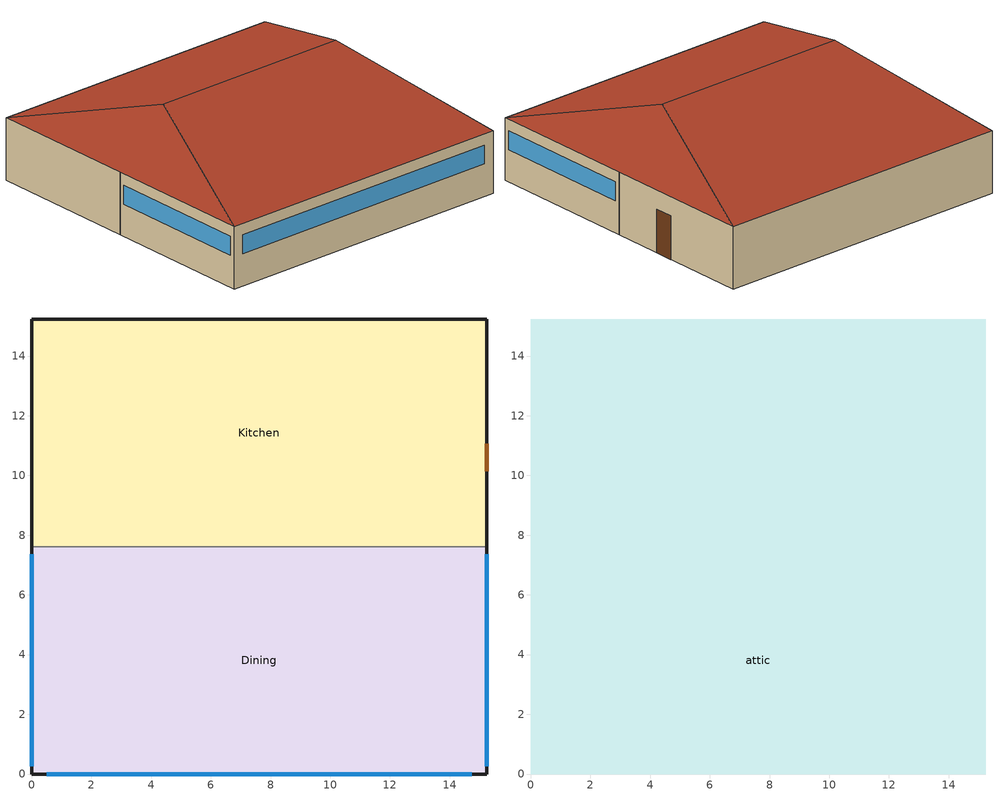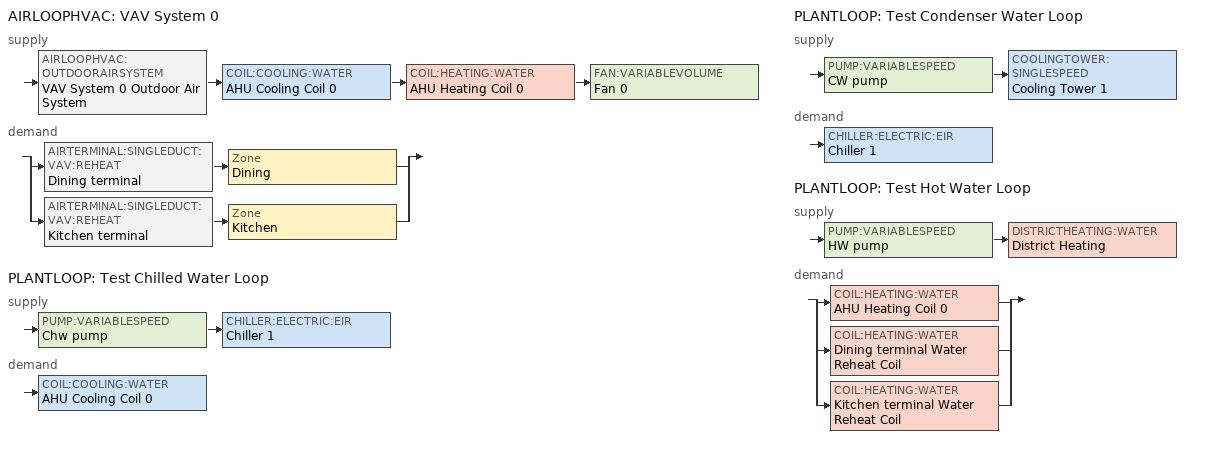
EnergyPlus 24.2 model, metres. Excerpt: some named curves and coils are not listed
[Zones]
Dining
 floor ground (Dining_Floor_Ffactor): 15.24,7.62 15.24,0 0,0 0,7.62 z0
 wall outside (nonres_ext_wall_grd): 0,7.62 0,0 15.24,0 15.24,7.62 z0:3.05
 wall to Kitchen (int_wall): 15.24,7.62 0,7.62 z0:3.05
 window (NonresWindow_U_0.362_SHGC_East_0.359): 15.24,0.25 15.24,7.37 z1.59:2.5
 window (NonresWindow_U_0.362_SHGC_South_0.359): 0.51,0 14.73,0 z1.59:2.5
 window (NonresWindow_U_0.362_SHGC_West_0.359): 0,7.37 0,0.25 z1.59:2.5
Kitchen
 floor ground (Kitchen_Floor_Ffactor): 15.24,15.24 15.24,7.62 0,7.62 0,15.24 z0
 wall outside (nonres_ext_wall_grd): 15.24,7.62 15.24,15.24 0,15.24 0,7.62 z0:3.05
 door (Swinging Door_con): 15.24,10.15 15.24,11.06 z0:2.13
attic
 floor to Dining (nonres_roof_floor): 0,0 0,7.62 15.24,7.62 15.24,0 z3.05
 floor to Kitchen (nonres_roof_floor): 15.24,15.24 15.24,7.62 0,7.62 0,15.24 z3.05
 roof outside (AtticRoofDeck): 0,15.24,3.05 0,0,3.05 2.54,7.62,5.59; 15.24,0,3.05 15.24,15.24,3.05 12.7,7.62,5.59; 15.24,15.24,3.05 0,15.24,3.05 2.54,7.62,5.59 12.7,7.62,5.59; 0,0,3.05 15.24,0,3.05 12.7,7.62,5.59 2.54,7.62,5.59
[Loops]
AIRLOOPHVAC 'VAV System 0'
 supply: AIRLOOPHVAC:OUTDOORAIRSYSTEM 'VAV System 0 Outdoor Air System' > COIL:COOLING:WATER 'AHU Cooling Coil 0' > COIL:HEATING:WATER 'AHU Heating Coil 0' > FAN:VARIABLEVOLUME 'Fan 0'
 demand: split
  | AIRTERMINAL:SINGLEDUCT:VAV:REHEAT 'Dining terminal' > Zone 'Dining'
  | AIRTERMINAL:SINGLEDUCT:VAV:REHEAT 'Kitchen terminal' > Zone 'Kitchen'
PLANTLOOP 'Test Chilled Water Loop'
 supply: PUMP:VARIABLESPEED 'Chw pump' > CHILLER:ELECTRIC:EIR 'Chiller 1'
 demand: COIL:COOLING:WATER 'AHU Cooling Coil 0'
PLANTLOOP 'Test Condenser Water Loop'
 supply: PUMP:VARIABLESPEED 'CW pump' > COOLINGTOWER:SINGLESPEED 'Cooling Tower 1'
 demand: CHILLER:ELECTRIC:EIR 'Chiller 1'
PLANTLOOP 'Test Hot Water Loop'
 supply: PUMP:VARIABLESPEED 'HW pump' > DISTRICTHEATING:WATER 'District Heating'
 demand: split
  | COIL:HEATING:WATER 'AHU Heating Coil 0'
  | COIL:HEATING:WATER 'Dining terminal Water Reheat Coil'
  | COIL:HEATING:WATER 'Kitchen terminal Water Reheat Coil'
[Building]
RestaurantFastFood: North Axis=0; Terrain=City; Loads Convergence Tolerance Value=0.04; Temperature Convergence Tolerance Value=0.2; Solar Distribution=FullInteriorAndExterior; Maximum Number of Warmup Days=25; Minimum Number of Warmup Days=6
[Site:Location]
New.York-John.F.Kennedy.Intl.AP_NY_USA WMO=744860: Latitude=40.66; Longitude=-73.8; Time Zone=-5; Elevation=7
[SizingPeriod:DesignDay] Day of Month=21; DryBulb Temperature Range Modifier Type=DefaultMultipliers; Humidity Condition Type=Wetbulb; Barometric Pressure=101241; Rain Indicator=No; Snow Indicator=No; Daylight Saving Time Indicator=No
Name | Month | Day Type | Maximum DryBulb Temperature | Daily DryBulb Temperature Range | Wetbulb or DewPoint at Maximum DryBulb | Wind Speed | Wind Direction | Solar Model Indicator | Sky Clearness | ASHRAE Clear Sky Optical Depth for Beam Irradiance taub | ASHRAE Clear Sky Optical Depth for Diffuse Irradiance taud
New.York-John.F.Kennedy.Intl.AP_NY_USA Ann Htg 99.6% Condns DB | 1 | WinterDesignDay | -10.7 | 0 | -10.7 | 7.5 | 320 | ASHRAEClearSky | 0
New.York-John.F.Kennedy.Intl.AP_NY_USA Ann Clg .4% Condns DB=>MWB | 7 | SummerDesignDay | 32.1 | 7.4 | 23.1 | 5.6 | 230 | ASHRAETau |  | 0.541 | 1.8
[Site:GroundTemperature:FCfactorMethod]
January Ground Temperature=14; February Ground Temperature=7.3; March Ground Temperature=3.3; April Ground Temperature=1.2; May Ground Temperature=-0.2; June Ground Temperature=5.6; July Ground Temperature=10.9; August Ground Temperature=16.1; September Ground Temperature=21.7; October Ground Temperature=25; November Ground Temperature=24.8; December Ground Temperature=19.9
[Site:WaterMainsTemperature]
Calculation Method=Correlation; Annual Average Outdoor Air Temperature=12.4667; Maximum Difference In Monthly Average Outdoor Air Temperatures=25.2
[Material]
Name | Roughness | Thickness | Conductivity | Density | Specific Heat | Thermal Absorptance | Solar Absorptance | Visible Absorptance
Std Wood 6inch | MediumSmooth | 0.15 | 0.12 | 540 | 1210 | 0.9 | 0.7 | 0.7
F07 25mm stucco | Smooth | 0.0254 | 0.72 | 1856 | 840 | 0.9 | 0.7 | 0.7
F12 Asphalt shingles | VeryRough | 0.0032 | 0.04 | 1120 | 1260 | 0.9 | 0.7
G01 13mm gypsum board | Smooth | 0.0127 | 0.16 | 800 | 1090 | 0.9 | 0.7 | 0.5
G01 16mm gypsum board | MediumSmooth | 0.0159 | 0.16 | 800 | 1090
G02 16mm plywood | Smooth | 0.0159 | 0.12 | 544 | 1210
[Material:NoMass] Thermal Absorptance=0.9; Solar Absorptance=0.7; Visible Absorptance=0.7
Name | Roughness | Thermal Resistance
Opaque Door panel_con | MediumRough | 0.475973
Nonres_Roof_Insulation | MediumSmooth | 8.09839
Nonres_Exterior_Wall_Insulation_grd | MediumSmooth | 1.83158
[WindowMaterial:SimpleGlazingSystem] UFactor=2.05553; Solar Heat Gain Coefficient=0.359; Visible Transmittance=0.3949
Nonres Window Glazing Layer South; Nonres Window Glazing Layer West; Nonres Window Glazing Layer East
[Construction]
Swinging Door_con: Opaque Door panel_con
InteriorFurnishings: Std Wood 6inch
AtticRoofDeck: F12 Asphalt shingles, G02 16mm plywood
int_wall: G01 13mm gypsum board, G01 13mm gypsum board
nonres_roof_floor: G01 16mm gypsum board, Nonres_Roof_Insulation
nonres_ext_wall_grd: F07 25mm stucco, G01 16mm gypsum board, Nonres_Exterior_Wall_Insulation_grd, G01 16mm gypsum board
NonresWindow_U_0.362_SHGC_South_0.359: Nonres Window Glazing Layer South
NonresWindow_U_0.362_SHGC_East_0.359: Nonres Window Glazing Layer East
NonresWindow_U_0.362_SHGC_West_0.359: Nonres Window Glazing Layer West
[Construction:FfactorGroundFloor] FFactor=0.90012; Area=116.171; PerimeterExposed=30.4856
Dining_Floor_Ffactor; Kitchen_Floor_Ffactor
[Zone] Type=1; Multiplier=1; Floor Area=autocalculate
Name | Ceiling Height | Volume | Part of Total Floor Area
Dining; Kitchen | 3.0488 | 354.1836 | Yes
attic | -9999 | 262.3406 | No
[InternalMass] Construction=InteriorFurnishings; Surface Area=232.343
Name | Zone or ZoneList
Dining_InternalMass_1 | Dining
Kitchen_InternalMass_1 | Kitchen
[People] Number of People Schedule=BLDG_OCC_SCH; Fraction Radiant=0.3; Sensible Heat Fraction=AUTOCALCULATE; Activity Level Schedule=ACTIVITY_SCH; Enable ASHRAE 55 Comfort Warnings=No; Mean Radiant Temperature Calculation Type=EnclosureAveraged; Work Efficiency Schedule=WORK_EFF_SCH; Clothing Insulation Calculation Method=ClothingInsulationSchedule; Clothing Insulation Schedule=CLOTHING_SCH; Air Velocity Schedule=AIR_VELO_SCH; Thermal Comfort Model 1 Type=FANGER
Name | Zone or ZoneList or Space or SpaceList | Number of People Calculation Method | Floor Area per Person | Number of People
Dining | Dining | Area/Person | 1.327
Kitchen | Kitchen | People |  | 6.2733
[Lights] Design Level Calculation Method=Watts/Area; Return Air Fraction=0; Fraction Radiant=0.7; Fraction Visible=0.2; Fraction Replaceable=1; EndUse Subcategory=LightsWired; Return Air Fraction Calculated from Plenum Temperature=No
Name | Zone or ZoneList or Space or SpaceList | Schedule | Watts per Floor Area
Dining_Lights | Dining | ltg_sch_dining | 4.079169
Kitchen_Lights | Kitchen | ltg_sch_kitchen | 9.620469
[ElectricEquipment] Design Level Calculation Method=EquipmentLevel
Name | Zone or ZoneList or Space or SpaceList | Schedule | Design Level | Fraction Latent | Fraction Radiant | Fraction Lost | EndUse Subcategory
Dining_MiscElec_Equip | Dining | BLDG_EQUIP_SCH | 12834.7 | 0.25 | 0.3 | 0 | Cooking
Kitchen_MiscElec_Equip | Kitchen | BLDG_EQUIP_SCH | 29769.4 | 0.25 | 0.3 | 0.3 | Cooking
Kitchen_Reach-in-Freezer | Kitchen | Always_on | 277.5 | 0 | 0.25 | 0 | ReachInFreezer
Kitchen_Reach-in-Refrigerator | Kitchen | Always_on | 313.3 | 0 | 0.25 | 0 | ReachInRefrigerator
[GasEquipment]
Kitchen_MiscGas_Equip: Zone or ZoneList or Space or SpaceList=Kitchen; Schedule=FF_GAS_EQUIP_SCH; Design Level Calculation Method=EquipmentLevel; Design Level=86968.2; Fraction Latent=0.1; Fraction Radiant=0.2; Fraction Lost=0.7; EndUse Subcategory=Cooking
[Daylighting:Controls]
Dining_DaylCtrl: Zone or Space=Dining; Daylighting Method=SplitFlux; Availability Schedule=DaylightAvailSch; Lighting Control Type=Continuousoff; Minimum Input Power Fraction for Continuous or ContinuousOff Dimming Control=0.2; Minimum Light Output Fraction for Continuous or ContinuousOff Dimming Control=0.2; Number of Stepped Control Steps=3; Probability Lighting will be Reset When Needed in Manual Stepped Control=1; Glare Calculation Daylighting Reference Point=Dining_DaylRefPt1; Glare Calculation Azimuth Angle of View Direction Clockwise from Zone yAxis=180; Maximum Allowable Discomfort Glare Index=22; Daylighting Reference Point 1=Dining_DaylRefPt1; Fraction of Lights Controlled by Reference Point 1=0.38; Illuminance Setpoint at Reference Point 1=215; Daylighting Reference Point 2=Dining_DaylRefPt2; Fraction of Lights Controlled by Reference Point 2=0.38; Illuminance Setpoint at Reference Point 2=215
[ZoneInfiltration:DesignFlowRate] Temperature Term Coefficient=0; Velocity Squared Term Coefficient=0
Name | Zone or ZoneList or Space or SpaceList | Schedule | Design Flow Rate Calculation Method | Flow Rate per Exterior Surface Area | Constant Term Coefficient | Velocity Term Coefficient | Design Flow Rate
Dining_Infiltration | Dining | INFIL_SCH_PNNL | Flow/ExteriorWallArea | 0.00019935 | 0 | 0.224
Dining_Door_Infiltration | Dining | VESTIBULE_DOOR_INFIL_SCH | Flow/Zone |  | 1 | 0 | 0.583798
Kitchen_Infiltration | Kitchen | INFIL_SCH_PNNL | Flow/ExteriorWallArea | 0.00019935 | 0 | 0.224
attic_Infiltration | attic | ALWAYS_ON | Flow/Zone |  | 1 | 0 | 0.0729
[Exterior:Lights] Control Option=AstronomicalClock; EndUse Subcategory=General
Name | Schedule | Design Level
Exterior_Lights_a | Exterior_lighting_schedule_a | 209.35
Exterior_Lights_b | Exterior_lighting_schedule_b_2016 | 742.8
[DesignSpecification:OutdoorAir]
Name | Outdoor Air Method | Outdoor Air Flow per Zone Floor Area | Outdoor Air Flow per Zone
SZ DSOA Dining | Flow/Area | 0.0035814
SZ DSOA Kitchen | Maximum | 0.000792396 | 1.14133
[Sizing:Zone] Zone Cooling Design Supply Air Temperature Input Method=SupplyAirTemperature; Zone Cooling Design Supply Air Temperature=12.8; Zone Heating Design Supply Air Temperature Input Method=SupplyAirTemperature; Zone Heating Design Supply Air Temperature=40; Zone Cooling Design Supply Air Humidity Ratio=0.0085; Zone Heating Design Supply Air Humidity Ratio=0.008; Cooling Design Air Flow Method=DesignDayWithLimit; Cooling Design Air Flow Rate=0; Cooling Minimum Air Flow Fraction=0; Heating Design Air Flow Method=DesignDay; Heating Design Air Flow Rate=0; Zone Load Sizing Method=Sensible Load Only No Latent Load; Zone Latent Cooling Design Supply Air Humidity Ratio Input Method=HumidityRatioDifference; Zone Cooling Design Supply Air Humidity Ratio Difference=0.005; Zone Latent Heating Design Supply Air Humidity Ratio Input Method=HumidityRatioDifference; Zone Humidification Design Supply Air Humidity Ratio Difference=0.005
Name | Design Specification Outdoor Air Object | Cooling Minimum Air Flow per Zone Floor Area | Cooling Minimum Air Flow
Dining | SZ DSOA Dining | 0.0035814
Kitchen | SZ DSOA Kitchen |  | 1.14133
[SIZING:SYSTEM]
VAV System 0: Type of Load to Size On=Total; Design Outdoor Air Flow Rate=Autosize; Central Heating Maximum System Air Flow Ratio=Autosize; Preheat Design Temperature=7; Preheat Design Humidity Ratio=0.008; Precool Design Temperature=12.8; Precool Design Humidity Ratio=0.008; Central Cooling Design Supply Air Temperature=12.8; Central Heating Design Supply Air Temperature=12.8; Type of Zone Sum to Use=NonCoincident; 100 Outdoor Air in Cooling=No; 100 Outdoor Air in Heating=No; Central Cooling Design Supply Air Humidity Ratio=0.0085; Central Heating Design Supply Air Humidity Ratio=0.008; Cooling Supply Air Flow Rate Method=DesignDay; Cooling Supply Air Flow Rate=0; Cooling Supply Air Flow Rate Per Floor Area=0.00996765; Cooling Fraction of Autosized Cooling Supply Air Flow Rate=1; Cooling Supply Air Flow Rate Per Unit Cooling Capacity=3.94755e-05; Heating Supply Air Flow Rate Method=DesignDay; Heating Supply Air Flow Rate=0; Heating Supply Air Flow Rate Per Floor Area=0.00996765; Heating Fraction of Autosized Heating Supply Air Flow Rate=1; Heating Fraction of Autosized Cooling Supply Air Flow Rate=1; Heating Supply Air Flow Rate Per Unit Heating Capacity=3.15882e-05; System Outdoor Air Method=ZoneSum; Zone Maximum Outdoor Air Fraction=1; Cooling Design Capacity Method=CoolingDesignCapacity; Cooling Design Capacity=Autosize; Cooling Design Capacity Per Floor Area=234.7; Fraction of Autosized Cooling Design Capacity=1; Heating Design Capacity Method=HeatingDesignCapacity; Heating Design Capacity=Autosize; Heating Design Capacity Per Floor Area=157; Fraction of Autosized Heating Design Capacity=1; Central Cooling Capacity Control Method=OnOff; Occupant Diversity=autosize
[SIZING:PLANT] Sizing Option=NonCoincident; Zone Timesteps in Averaging Window=1; Coincident Sizing Factor Mode=None
Name | Loop Type | Design Loop Exit Temperature | Loop Design Temperature Difference
Test Chilled Water Loop | Cooling | 7 | 6
Test Condenser Water Loop | Condenser | 30 | 15
Test Hot Water Loop | Heating | 50 | 50
[ZoneControl:Thermostat] Control Type Schedule=Dual Zone Control Type Sched
Name | Zone or ZoneList | Control 1
Dining Thermostat | Dining | Dining Dual SP Control
Kitchen Thermostat | Kitchen | Kitchen Dual SP Control
[ThermostatSetpoint:DualSetpoint]
Name | Heating Setpoint Temperature Schedule | Cooling Setpoint Temperature Schedule
Dining Dual SP Control | HTGSETP_SCH_NO_OPTIMUM | CLGSETP_SCH_NO_OPTIMUM
Kitchen Dual SP Control | HTGSETP_KITCHEN_SCH_NO_OPTIMUM | CLGSETP_KITCHEN_SCH_NO_OPTIMUM
[AIRTERMINAL:SINGLEDUCT:VAV:REHEAT] Availability Schedule=Always On Discrete hvac_library; Maximum Air Flow Rate=Autosize; Zone Minimum Air Flow Input Method=Constant; Constant Minimum Air Flow Fraction=0.3; Fixed Minimum Air Flow Rate=autosize; Maximum Hot Water or Steam Flow Rate=Autosize; Minimum Hot Water or Steam Flow Rate=0; Convergence Tolerance=0.001; Damper Heating Action=Normal; Maximum Flow per Zone Floor Area During Reheat=Autosize; Maximum Flow Fraction During Reheat=autosize; Maximum Reheat Air Temperature=35
Name | Reheat Coil
Dining terminal | Dining terminal Water Reheat Coil
Kitchen terminal | Kitchen terminal Water Reheat Coil
[Zone equipment]
Dining: Dining terminal
Kitchen: Kitchen terminal
[FAN:VARIABLEVOLUME]
Fan 0: Availability Schedule=Always On Discrete hvac_library; Fan Total Efficiency=0.6; Pressure Rise=500; Maximum Flow Rate=Autosize; Fan Power Minimum Flow Rate Input Method=FixedFlowRate; Fan Power Minimum Flow Fraction=0; Fan Power Minimum Air Flow Rate=0; Motor Efficiency=0.93; Motor In Airstream Fraction=1; Fan Power Coefficient 1=0.0013; Fan Power Coefficient 2=0.147; Fan Power Coefficient 3=0.9506; Fan Power Coefficient 4=-0.0998; Fan Power Coefficient 5=0; EndUse Subcategory=General
[COIL:COOLING:WATER]
AHU Cooling Coil 0: Availability Schedule=Always On Discrete hvac_library; Design Water Flow Rate=Autosize; Design Air Flow Rate=Autosize; Design Inlet Water Temperature=Autosize; Design Inlet Air Temperature=Autosize; Design Outlet Air Temperature=Autosize; Design Inlet Air Humidity Ratio=Autosize; Design Outlet Air Humidity Ratio=Autosize; Type of Analysis=SimpleAnalysis; Heat Exchanger Configuration=CrossFlow
[COIL:HEATING:WATER] Availability Schedule=Always On Discrete hvac_library; UFactor Times Area Value=Autosize; Maximum Water Flow Rate=Autosize; Performance Input Method=UFactorTimesAreaAndDesignWaterFlowRate; Rated Capacity=Autosize; Rated Inlet Water Temperature=60; Rated Inlet Air Temperature=16.6; Rated Outlet Water Temperature=40; Rated Outlet Air Temperature=32.2; Rated Ratio for Air and Water Convection=0.5; Design Water Temperature Difference=20
AHU Heating Coil 0; Dining terminal Water Reheat Coil; Kitchen terminal Water Reheat Coil
[AirLoopHVAC:UnitarySystem] Control Type=Load; Dehumidification Control Type=None; Availability Schedule=Always_On; Fan Placement=DrawThrough; Supply Air Fan Operating Mode Schedule=HVACOperationSchd; DX Heating Coil Sizing Ratio=1; Use DOAS DX Cooling Coil=No; Minimum Supply Air Temperature=2; Latent Load Control=SensibleOnlyLoadControl; Cooling Supply Air Flow Rate Method=SupplyAirFlowRate; Cooling Supply Air Flow Rate=AUTOSIZE; Heating Supply Air Flow Rate Method=SupplyAirFlowRate; Heating Supply Air Flow Rate=AUTOSIZE; No Load Supply Air Flow Rate Method=SupplyAirFlowRate; No Load Supply Air Flow Rate=AUTOSIZE; No Load Supply Air Flow Rate Control Set To Low Speed=No; Maximum Supply Air Temperature=AUTOSIZE
Name | Controlling Zone or Thermostat Location | Supply Fan | Heating Coil | Cooling Coil | Design Specification Multispeed Object
PSZ-AC_1:1_Unitary_Package_DX | Dining | PSZ-AC_1:1_addAQ Fan | PSZ-AC_1:1 Heating Coil | PSZ-AC_1:1 Cooling Coil | PSZ-AC_1:1_Unitary_Package_DX_Perf
PSZ-AC_2:2_Unitary_Package_DX | Kitchen | PSZ-AC_2:2_addAQ Fan | PSZ-AC_2:2 Heating Coil | PSZ-AC_2:2 Cooling Coil | PSZ-AC_2:2_Unitary_Package_DX_Perf
[UnitarySystemPerformance:Multispeed] Number of Speeds for Heating=2; Number of Speeds for Cooling=2; Single Mode Operation=No; No Load Supply Air Flow Rate Ratio=0.66; Heating Speed 1 Supply Air Flow Ratio=0.66; Cooling Speed 1 Supply Air Flow Ratio=0.66; Heating Speed 2 Supply Air Flow Ratio=1; Cooling Speed 2 Supply Air Flow Ratio=1
PSZ-AC_1:1_Unitary_Package_DX_Perf; PSZ-AC_2:2_Unitary_Package_DX_Perf
[CONTROLLER:WATERCOIL] Control Variable=Temperature; Actuator Variable=Flow; Controller Convergence Tolerance=autosize; Maximum Actuated Flow=autosize; Minimum Actuated Flow=0
Name | Action
AHU Cooling Coil 0 Controller | Reverse
AHU Heating Coil 0 Controller | Normal
[CONTROLLER:OUTDOORAIR]
VAV System 0 Outdoor Air System Controller: Minimum Outdoor Air Flow Rate=0; Maximum Outdoor Air Flow Rate=Autosize; Economizer Control Type=NoEconomizer; Economizer Control Action Type=ModulateFlow; Economizer Maximum Limit DryBulb Temperature=28; Economizer Maximum Limit Enthalpy=64000; Economizer Minimum Limit DryBulb Temperature=-100; Lockout Type=NoLockout; Minimum Limit Type=FixedMinimum; High Humidity Control=No; High Humidity Outdoor Air Flow Ratio=1; Control High Indoor Humidity Based on Outdoor Humidity Ratio=Yes; Heat Recovery Bypass Control Type=BypassWhenWithinEconomizerLimits; Economizer Operation Staging=InterlockedWithMechanicalCooling
[AIRLOOPHVAC]
VAV System 0: Design Supply Air Flow Rate=AutoSize; Design Return Air Flow Fraction of Supply Air Flow=1
[PUMP:VARIABLESPEED] Design Maximum Flow Rate=Autosize; Design Pump Head=179352; Design Power Consumption=Autosize; Motor Efficiency=0.9; Fraction of Motor Inefficiencies to Fluid Stream=0; Coefficient 1 of the Part Load Performance Curve=0.103; Coefficient 2 of the Part Load Performance Curve=-0.04; Coefficient 3 of the Part Load Performance Curve=0.767; Coefficient 4 of the Part Load Performance Curve=0.1679; Design Minimum Flow Rate=0; Pump Control Type=Intermittent; Skin Loss Radiative Fraction=0.5; Design Power Sizing Method=PowerPerFlowPerPressure; Design Electric Power per Unit Flow Rate=348701.1; Design Shaft Power per Unit Flow Rate per Unit Head=1.28205; Design Minimum Flow Rate Fraction=0; EndUse Subcategory=General
Chw pump; CW pump; HW pump
[CHILLER:ELECTRIC:EIR]
Chiller 1: Reference Capacity=Autosize; Reference COP=5.5; Reference Leaving Chilled Water Temperature=6; Reference Entering Condenser Fluid Temperature=29; Reference Chilled Water Flow Rate=Autosize; Reference Condenser Fluid Flow Rate=Autosize; Cooling Capacity Function of Temperature Curve=Chiller 1 CoolingCapTempCurve_ASHRAE90.1; Electric Input to Cooling Output Ratio Function of Temperature Curve=Chiller 1 CoolingEIRRatioTempCurve_ASHRAE90.1; Electric Input to Cooling Output Ratio Function of Part Load Ratio Curve=Chiller 1 CoolingEIRRatioPLRCurve_ASHRAE90.1; Minimum Part Load Ratio=0.1; Maximum Part Load Ratio=1; Optimum Part Load Ratio=1; Minimum Unloading Ratio=0.2; Condenser Type=WaterCooled; Condenser Fan Power Ratio=0; Fraction of Compressor Electric Consumption Rejected by Condenser=1; Leaving Chilled Water Lower Temperature Limit=2; Chiller Flow Mode=NotModulated; Design Heat Recovery Water Flow Rate=0; Sizing Factor=1; Basin Heater Capacity=0; Basin Heater Setpoint Temperature=10; Condenser Heat Recovery Relative Capacity Fraction=1; EndUse Subcategory=General; Condenser Flow Control=ConstantFlow; Thermosiphon Minimum Temperature Difference=0
[DISTRICTHEATING:WATER]
District Heating: Nominal Capacity=Autosize
[COOLINGTOWER:SINGLESPEED]
Cooling Tower 1: Design Water Flow Rate=Autosize; Design Air Flow Rate=Autosize; Design Fan Power=Autosize; Design UFactor Times Area Value=Autosize; Free Convection Regime Air Flow Rate=Autosize; Free Convection Regime Air Flow Rate Sizing Factor=0.1; Free Convection Regime UFactor Times Area Value=Autosize; Free Convection UFactor Times Area Value Sizing Factor=0.1; Performance Input Method=UFactorTimesAreaAndDesignWaterFlowRate; Heat Rejection Capacity and Nominal Capacity Sizing Ratio=1.25; Free Convection Capacity=0; Free Convection Nominal Capacity Sizing Factor=0.1; Design Inlet Air DryBulb Temperature=35; Design Inlet Air WetBulb Temperature=25.6; Design Approach Temperature=Autosize; Design Range Temperature=Autosize; Basin Heater Capacity=0; Basin Heater Setpoint Temperature=2; Evaporation Loss Mode=LossFactor; Evaporation Loss Factor=0.2; Drift Loss Percent=0.008; Blowdown Calculation Mode=ConcentrationRatio; Blowdown Concentration Ratio=3; Capacity Control=FanCycling; Number of Cells=1; Cell Control=MinimalCell; Cell Minimum Water Flow Rate Fraction=0.33; Cell Maximum Water Flow Rate Fraction=2.5; Sizing Factor=1; EndUse Subcategory=General
[PLANTLOOP] Fluid Type=Water; Maximum Loop Temperature=100; Minimum Loop Temperature=0; Maximum Loop Flow Rate=Autosize; Minimum Loop Flow Rate=0; Plant Loop Volume=Autocalculate; Load Distribution Scheme=Optimal; Plant Loop Demand Calculation Scheme=SingleSetpoint; Common Pipe Simulation=None; Pressure Simulation Type=None; Loop Circulation Time=2
Name | Plant Equipment Operation Scheme
Test Chilled Water Loop | Test Chilled Water Loop Operation Schemes
Test Condenser Water Loop | Test Condenser Water Loop Operation Schemes
Test Hot Water Loop | Test Hot Water Loop Operation Schemes
[PLANTEQUIPMENTLIST]
Test Chilled Water Loop Equipment List: Chiller 1
Test Condenser Water Loop Equipment List: Cooling Tower 1
Test Hot Water Loop Equipment List: District Heating
[PLANTEQUIPMENTOPERATION:COOLINGLOAD] Load Range 1 Lower Limit=0; Load Range 1 Upper Limit=1000000000
Name | Range 1 Equipment List
Test Chilled Water Loop Cooling Operation Scheme | Test Chilled Water Loop Equipment List
Test Condenser Water Loop Cooling Operation Scheme | Test Condenser Water Loop Equipment List
[PLANTEQUIPMENTOPERATION:HEATINGLOAD]
Test Hot Water Loop Heating Operation Scheme: Load Range 1 Lower Limit=0; Load Range 1 Upper Limit=1000000000; Range 1 Equipment List=Test Hot Water Loop Equipment List
[PLANTEQUIPMENTOPERATIONSCHEMES] Control Scheme 1 Schedule=Always On Discrete
Name | Control Scheme 1
Test Chilled Water Loop Operation Schemes | Test Chilled Water Loop Cooling Operation Scheme
Test Condenser Water Loop Operation Schemes | Test Condenser Water Loop Cooling Operation Scheme
Test Hot Water Loop Operation Schemes | Test Hot Water Loop Heating Operation Scheme
[EnergyManagementSystem:Sensor]
Name | OutputVariable or OutputMeter | OutputVariable or OutputMeter Index Key
OAT_F | Site Outdoor Air Drybulb Temperature
Dining_LSr | Zone Lights Electricity Rate | Dining
Dining_Occ_Sensor | People Occupant Count | Dining
Kitchen_LSr | Zone Lights Electricity Rate | Kitchen
Kitchen_Occ_Sensor | People Occupant Count | Kitchen
[EnergyManagementSystem:Actuator] Actuated Component Type=Lights; Actuated Component Control Type=Electricity Rate
Name | Actuated Component Unique
Dining_Light_Actuator | Dining_lights
Kitchen_Light_Actuator | Kitchen_lights
[EnergyManagementSystem:ProgramCallingManager]
SET_Dining_Light_EMS_Program_Prog_Manager: BeginTimestepBeforePredictor; SET_Dining_Light_EMS_Program
SET_Kitchen_Light_EMS_Program_Prog_Manager: BeginTimestepBeforePredictor; SET_Kitchen_Light_EMS_Program
[EnergyManagementSystem:Program]
SET_Dining_Light_EMS_Program: SET Dining_LSr_IP=0.093*Dining_LSr/Dining_Area; IF (Dining_Occ_Sensor <= 0) && (Dining_LSr_IP >= 0.02); SET Dining_Light_Actuator = 0.02*Dining_Area/0.09290304; ELSE; SET Dining_Light_Actuator = NULL; ENDIF
SET_Kitchen_Light_EMS_Program: SET Kitchen_LSr_IP=0.093*Kitchen_LSr/Kitchen_Area; IF (Kitchen_Occ_Sensor <= 0) && (Kitchen_LSr_IP >= 0.02); SET Kitchen_Light_Actuator = 0.02*Kitchen_Area/0.09290304; ELSE; SET Kitchen_Light_Actuator = NULL; ENDIF
[EnergyManagementSystem:InternalVariable] Internal Data Type=Zone Floor Area
Name | Internal Data Index Key
Dining_Area | Dining
Kitchen_Area | Kitchen
[AVAILABILITYMANAGER:SCHEDULED]
VAV System 0 Availability Manager: Schedule=Always On Discrete
[SETPOINTMANAGER:SCHEDULED] Control Variable=Temperature
Name | Schedule | Setpoint Node or NodeList
AHU Setpoint Manager 0 | AHU Setpoint Manager 0 | VAV System 0 Supply Outlet Node
Chilled Water Temp | Chilled Water Temp | Test Chilled Water Loop Supply Outlet
Hot Water Temperature | Hot Water Temperature | Test Hot Water Loop Supply Outlet
[SETPOINTMANAGER:MIXEDAIR] Control Variable=Temperature
Name | Setpoint Node or NodeList
VAV System 0 Outdoor Air System Controller mixed_air SPM | VAV System 0 Outdoor Air System Controller mixed_air
AHU Cooling Coil 0_air_outlet SPM | AHU Cooling Coil 0_air_outlet
Fan 0 air inlet SPM | Fan 0 air inlet
[SETPOINTMANAGER:FOLLOWOUTDOORAIRTEMPERATURE]
Condenser Water Temperature: Control Variable=Temperature; Reference Temperature Type=OutdoorAirWetBulb; Offset Temperature Difference=2.77778; Maximum Setpoint Temperature=32.2222; Minimum Setpoint Temperature=21.1111; Setpoint Node or NodeList=Test Condenser Water Loop Supply Outlet
[Refrigeration:Case] Availability Schedule=ALWAYS_ON; Zone=Kitchen; Rated Ambient Temperature=23.88; Rated Ambient Relative Humidity=55; Latent Case Credit Curve Type=CaseTemperatureMethod; Standard Case Lighting Power per Unit Length=33; Case Lighting Schedule=walkin_occ_lght_SCH_2; Fraction of Lighting Energy to Case=1; Case AntiSweat Heater Power per Unit Length=0; Minimum AntiSweat Heater Power per Unit Length=0; AntiSweat Heater Control Type=None; Humidity at Zero AntiSweat Heater Energy=0; Case Height=0; Defrost Energy Correction Curve Type=None
Name | Rated Total Cooling Capacity per Unit Length | Rated Latent Heat Ratio | Rated Runtime Fraction | Case Length | Case Operating Temperature | Latent Case Credit Curve | Standard Case Fan Power per Unit Length | Operating Case Fan Power per Unit Length | Fraction of AntiSweat Heater Energy to Case | Case Defrost Power per Unit Length | Case Defrost Type | Case Defrost Schedule | Case Defrost DripDown Schedule | Under Case HVAC Return Air Fraction | Refrigerated Case Restocking Schedule | Case Credit Fraction Schedule
Kitchen_Case:1_WALKINFREEZER | 688 | 0.1 | 0.4 | 2.44 | -23 | Kitchen_Case:1_WALKINFREEZERSingleShelfHorizontal_LatentEnergyMult | 21.1429 | 21.1429 | 0 | 1291.7 | Electric | Kitchen_Case:1_WALKINFREEZER_CaseDefrost2aDaySched | Kitchen_Case:1_WALKINFREEZER_CaseDripDown2aDaySched | 0 | Kitchen_Case:1_WALKINFREEZER_WalkInStockingSched | Kitchen_Case:1_WALKINFREEZER_CaseCreditReduxSched
Kitchen_Case:2_SELFCONTAINEDDISPLAYCASE | 734 | 0.08 | 0.85 | 3.05 | 2 | Kitchen_Case:2_SELFCONTAINEDDISPLAYCASEMultiShelfVertical_LatentEnergyMult | 18.8571 | 18.8571 | 0.2 | 0 | None |  |  | 0.05 | Kitchen_Case:2_SELFCONTAINEDDISPLAYCASE_CaseStockingSched
[Refrigeration:CompressorRack] Heat Rejection Location=ZONE; Design Condenser Fan Power=330; Condenser Type=AIRCOOLED
Name | Design Compressor Rack COP | Compressor Rack COP Function of Temperature Curve | Condenser Fan Power Function of Temperature Curve | EndUse Subcategory | Refrigeration Case Name or WalkIn Name or CaseAndWalkInList
RACK1 | 2.51 | RACK1_RackCOPfTCurve | RACK1_RackCondFanCurve2 | LowTempRefrigeration | RACK1CaseList
RACK2 | 7.29 | RACK2_RackCOPfTCurve |  | MedTempRefrigeration | RACK2CaseList
[Refrigeration:CaseAndWalkInList]
Name | Case or WalkIn 1
RACK1CaseList | Kitchen_Case:1_WALKINFREEZER
RACK2CaseList | Kitchen_Case:2_SELFCONTAINEDDISPLAYCASE
[SCHEDULE:DAY:INTERVAL]
AHU Setpoint Manager 0 Day Schedule: No, 24:00, 12.8
Chilled Water Temp Day Schedule: No, 24:00, 7
Hot Water Temperature Day Schedule: No, 24:00, 60
[SCHEDULE:WEEK:DAILY]
AHU Setpoint Manager 0 Week Schedule: AHU Setpoint Manager 0 Day Schedule, AHU Setpoint Manager 0 Day Schedule, AHU Setpoint Manager 0 Day Schedule, AHU Setpoint Manager 0 Day Schedule, AHU Setpoint Manager 0 Day Schedule, AHU Setpoint Manager 0 Day Schedule, AHU Setpoint Manager 0 Day Schedule, AHU Setpoint Manager 0 Day Schedule, AHU Setpoint Manager 0 Day Schedule, AHU Setpoint Manager 0 Day Schedule, AHU Setpoint Manager 0 Day Schedule, AHU Setpoint Manager 0 Day Schedule
Chilled Water Temp Week Schedule: Chilled Water Temp Day Schedule, Chilled Water Temp Day Schedule, Chilled Water Temp Day Schedule, Chilled Water Temp Day Schedule, Chilled Water Temp Day Schedule, Chilled Water Temp Day Schedule, Chilled Water Temp Day Schedule, Chilled Water Temp Day Schedule, Chilled Water Temp Day Schedule, Chilled Water Temp Day Schedule, Chilled Water Temp Day Schedule, Chilled Water Temp Day Schedule
Hot Water Temperature Week Schedule: Hot Water Temperature Day Schedule, Hot Water Temperature Day Schedule, Hot Water Temperature Day Schedule, Hot Water Temperature Day Schedule, Hot Water Temperature Day Schedule, Hot Water Temperature Day Schedule, Hot Water Temperature Day Schedule, Hot Water Temperature Day Schedule, Hot Water Temperature Day Schedule, Hot Water Temperature Day Schedule, Hot Water Temperature Day Schedule, Hot Water Temperature Day Schedule
[SCHEDULE:YEAR]
AHU Setpoint Manager 0: AHU Setpoint Manager 0 Week Schedule, 1, 1, 12, 31
Chilled Water Temp: Chilled Water Temp Week Schedule, 1, 1, 12, 31
Hot Water Temperature: Hot Water Temperature Week Schedule, 1, 1, 12, 31
[SCHEDULE:COMPACT]
ltg_sch_dining: Through: 12/31, For: SummerDesignDay, Until: 24:00, 1, For: WinterDesignDay, Until: 24:00, 0, For: Weekdays, Until: 5:00, 0.13686, Until: 6:00, 0.18248, Until: 8:00, 0.36496, Until: 10:00, 0.54743, Until: 22:00, 0.82115, Until: 23:00, 0.4562, Until: 24:00, 0.27372, For: Saturday, Until: 1:00, 0.18248, Until: 6:00, 0.13686, Until: 8:00, 0.27372, Until: 10:00, 0.54743, Until: 17:00, 0.72991, Until: 22:00, 0.82115, Until: 23:00, 0.4562, Until: 24:00, 0.27372, For: AllOtherDays, Until: 1:00, 0.18248, Until: 6:00, 0.13686, Until: 8:00, 0.27372, Until: 10:00, 0.4562, Until: 16:00, 0.63867, Until: 22:00, 0.54743, Until: 23:00, 0.4562, Until: 24:00, 0.27372
ltg_sch_kitchen: Through: 12/31, For: SummerDesignDay, Until: 24:00, 1, For: WinterDesignDay, Until: 24:00, 0, For: Weekdays, Until: 5:00, 0.1336, Until: 6:00, 0.17813, Until: 8:00, 0.35626, Until: 10:00, 0.53439, Until: 22:00, 0.80159, Until: 23:00, 0.44533, Until: 24:00, 0.2672, For: Saturday, Until: 1:00, 0.17813, Until: 6:00, 0.1336, Until: 8:00, 0.2672, Until: 10:00, 0.53439, Until: 17:00, 0.71252, Until: 22:00, 0.80159, Until: 23:00, 0.44533, Until: 24:00, 0.2672, For: AllOtherDays, Until: 1:00, 0.17813, Until: 6:00, 0.1336, Until: 8:00, 0.2672, Until: 10:00, 0.44533, Until: 16:00, 0.62345, Until: 22:00, 0.53439, Until: 23:00, 0.44533, Until: 24:00, 0.2672
INFIL_SCH_PNNL: Through: 12/31, For: Weekdays, Until: 01:00, 0.25, Until: 05:00, 1, Until: 24:00, 0.25, For: Saturday, Until: 01:00, 0.25, Until: 05:00, 1, Until: 24:00, 0.25, For: WinterDesignDay SummerDesignDay, Until: 24:00, 1, For: Sunday Holidays AllOtherDays, Until: 01:00, 0.25, Until: 05:00, 1, Until: 24:00, 0.25
Always On Discrete; Always On Discrete hvac_library: Through: 12/31, For: AllDays, Until: 24:00, 1
[Schedule:Compact]
BLDG_EQUIP_SCH: Through: 12/31, For: Weekdays, Until: 01:00, 0.0299675, Until: 02:00, 0.0199015, Until: 03:00, 0.0298522, Until: 04:00, 0.0199015, Until: 05:00, 0.0497536, Until: 06:00, 0.11987, Until: 07:00, 0.129859, Until: 08:00, 0.149837, Until: 09:00, 0.179805, Until: 10:00, 0.209772, Until: 11:00, 0.259718, Until: 12:00, 0.289686, Until: 13:00, 0.269707, Until: 14:00, 0.249729, Until: 15:00, 0.229751, Until: 16:00, 0.229751, Until: 17:00, 0.259718, Until: 18:00, 0.259718, Until: 19:00, 0.23974, Until: 20:00, 0.219762, Until: 21:00, 0.199783, Until: 22:00, 0.179805, Until: 23:00, 0.0899024, Until: 24:00, 0.0299675, For: Saturday, Until: 01:00, 0.0299675, Until: 02:00, 0.0199015, Until: 03:00, 0.0298522, Until: 04:00, 0.0199015, Until: 05:00, 0.0497536, Until: 06:00, 0.119409, Until: 07:00, 0.129859, Until: 08:00, 0.149837, Until: 09:00, 0.179805, Until: 10:00, 0.209772, Until: 11:00, 0.259718, Until: 12:00, 0.289686, Until: 13:00, 0.269707, Until: 14:00, 0.249729, Until: 15:00, 0.229751, Until: 16:00, 0.229751, Until: 17:00, 0.259718, Until: 18:00, 0.259718, Until: 19:00, 0.23974, Until: 20:00, 0.219762, Until: 21:00, 0.199783, Until: 22:00, 0.179805, Until: 23:00, 0.0899024, Until: 24:00, 0.0299675, For: SummerDesignDay, Until: 24:00, 0.29, For: WinterDesignDay, Until: 24:00, 0, For: Sunday Holidays AllOtherDays, Until: 01:00, 0.0299675, Until: 02:00, 0.0199015, Until: 03:00, 0.0298522, Until: 04:00, 0.0199015, Until: 05:00, 0.0497536, Until: 06:00, 0.119409, Until: 07:00, 0.129859, Until: 08:00, 0.149837, Until: 09:00, 0.179805, Until: 10:00, 0.209772, Until: 11:00, 0.259718, Until: 12:00, 0.289686, Until: 13:00, 0.269707, Until: 14:00, 0.249729, Until: 15:00, 0.229751, Until: 16:00, 0.229751, Until: 17:00, 0.259718, Until: 18:00, 0.259718, Until: 19:00, 0.23974, Until: 20:00, 0.219762, Until: 21:00, 0.199783, Until: 22:00, 0.179805, Until: 23:00, 0.0899024, Until: 24:00, 0.0299675
FF_GAS_EQUIP_SCH: Through: 12/31, For: Weekdays Saturday, Until: 01:00, 0.03, Until: 02:00, 0.02, Until: 03:00, 0.03, Until: 04:00, 0.02, Until: 05:00, 0.05, Until: 06:00, 0.12, Until: 07:00, 0.13, Until: 08:00, 0.15, Until: 09:00, 0.18, Until: 10:00, 0.21, Until: 11:00, 0.26, Until: 12:00, 0.29, Until: 13:00, 0.27, Until: 14:00, 0.25, Until: 15:00, 0.23, Until: 16:00, 0.23, Until: 17:00, 0.26, Until: 18:00, 0.26, Until: 19:00, 0.24, Until: 20:00, 0.22, Until: 21:00, 0.2, Until: 22:00, 0.18, Until: 23:00, 0.09, Until: 24:00, 0.03, For: SummerDesignDay, Until: 24:00, 0.29, For: WinterDesignDay, Until: 24:00, 0, For: Sunday Holidays AllOtherDays, Until: 01:00, 0.03, Until: 02:00, 0.02, Until: 03:00, 0.03, Until: 04:00, 0.02, Until: 05:00, 0.05, Until: 06:00, 0.12, Until: 07:00, 0.13, Until: 08:00, 0.15, Until: 09:00, 0.18, Until: 10:00, 0.21, Until: 11:00, 0.26, Until: 12:00, 0.29, Until: 13:00, 0.27, Until: 14:00, 0.25, Until: 15:00, 0.23, Until: 16:00, 0.23, Until: 17:00, 0.26, Until: 18:00, 0.26, Until: 19:00, 0.24, Until: 20:00, 0.22, Until: 21:00, 0.2, Until: 22:00, 0.18, Until: 23:00, 0.09, Until: 24:00, 0.03
BLDG_OCC_SCH: Through: 12/31, For: Weekdays, Until: 01:00, 0.05, Until: 05:00, 0, Until: 06:00, 0.05, Until: 07:00, 0.1, Until: 10:00, 0.4, Until: 11:00, 0.2, Until: 12:00, 0.5, Until: 13:00, 0.8, Until: 14:00, 0.7, Until: 15:00, 0.4, Until: 16:00, 0.2, Until: 17:00, 0.25, Until: 18:00, 0.5, Until: 21:00, 0.8, Until: 22:00, 0.5, Until: 23:00, 0.35, Until: 24:00, 0.2, For: SummerDesignDay, Until: 24:00, 1, For: WinterDesignDay, Until: 24:00, 0, For: Saturday, Until: 01:00, 0.05, Until: 06:00, 0, Until: 07:00, 0.05, Until: 09:00, 0.5, Until: 10:00, 0.4, Until: 11:00, 0.2, Until: 12:00, 0.45, Until: 14:00, 0.5, Until: 15:00, 0.35, Until: 18:00, 0.3, Until: 19:00, 0.7, Until: 20:00, 0.9, Until: 21:00, 0.7, Until: 22:00, 0.65, Until: 23:00, 0.55, Until: 24:00, 0.35, For: Sunday Holidays AllOtherDays, Until: 01:00, 0.05, Until: 06:00, 0, Until: 07:00, 0.05, Until: 09:00, 0.5, Until: 11:00, 0.2, Until: 12:00, 0.3, Until: 14:00, 0.5, Until: 15:00, 0.3, Until: 16:00, 0.2, Until: 17:00, 0.25, Until: 18:00, 0.35, Until: 19:00, 0.55, Until: 20:00, 0.65, Until: 21:00, 0.7, Until: 22:00, 0.35, Until: 24:00, 0.2
VESTIBULE_DOOR_INFIL_SCH: Through: 12/31, For: Weekdays, Until: 06:00, 0, Until: 07:00, 0.131, Until: 10:00, 0.445, Until: 11:00, 0.241, Until: 12:00, 0.542, Until: 13:00, 0.821, Until: 14:00, 0.73, Until: 15:00, 0.445, Until: 16:00, 0.241, Until: 17:00, 0.345, Until: 18:00, 0.542, Until: 21:00, 0.821, Until: 22:00, 0.542, Until: 23:00, 0.345, Until: 24:00, 0.241, For: SummerDesignDay, Until: 24:00, 1, For: WinterDesignDay, Until: 24:00, 0, For: Saturday, Until: 06:00, 0, Until: 07:00, 0.131, Until: 09:00, 0.542, Until: 10:00, 0.445, Until: 11:00, 0.241, Until: 12:00, 0.445, Until: 14:00, 0.542, Until: 15:00, 0.445, Until: 18:00, 0.345, Until: 19:00, 0.73, Until: 20:00, 0.911, Until: 21:00, 0.73, Until: 22:00, 0.637, Until: 23:00, 0.542, Until: 24:00, 0.345, For: Sunday Holidays AllOtherDays, Until: 06:00, 0, Until: 07:00, 0.131, Until: 09:00, 0.542, Until: 11:00, 0.241, Until: 12:00, 0.345, Until: 14:00, 0.542, Until: 15:00, 0.345, Until: 16:00, 0.241, Until: 17:00, 0.345, Until: 18:00, 0.445, Until: 19:00, 0.542, Until: 20:00, 0.637, Until: 21:00, 0.73, Until: 22:00, 0.445, Until: 24:00, 0.241
ALWAYS_ON: Through: 12/31, For: AllDays, Until: 24:00, 1
HVACOperationSchd: Through: 12/31, For: Weekday SummerDesignDay, Until: 01:00, 1, Until: 05:00, 0, Until: 24:00, 1, For: Saturday WinterDesignDay, Until: 01:00, 1, Until: 05:00, 0, Until: 24:00, 1, For: Sunday Holidays AllOtherDays, Until: 01:00, 1, Until: 05:00, 0, Until: 24:00, 1
HTGSETP_SCH_NO_OPTIMUM: Through: 12/31, For: WinterDesignDay, Until: 05:00, 15.56, Until: 06:00, 18.33, Until: 24:00, 21.11, For: Weekdays, Until: 03:00, 15.56, Until: 04:00, 21.11, Until: 05:00, 21.11, Until: 24:00, 21.11, For: SummerDesignDay, Until: 24:00, 15.56, For: Saturday, Until: 03:00, 15.56, Until: 04:00, 21.11, Until: 05:00, 21.11, Until: 24:00, 21.11, For: Sunday Holidays AllOtherDays, Until: 03:00, 15.56, Until: 04:00, 21.11, Until: 05:00, 21.11, Until: 24:00, 21.11
CLGSETP_SCH_NO_OPTIMUM: Through: 12/31, For: SummerDesignDay, Until: 05:00, 30, Until: 06:00, 26.67, Until: 24:00, 23.89, For: Weekdays, Until: 03:00, 30, Until: 04:00, 23.89, Until: 05:00, 23.89, Until: 24:00, 23.89, For: Saturday, Until: 03:00, 30, Until: 04:00, 23.89, Until: 05:00, 23.89, Until: 24:00, 23.89, For: WinterDesignDay, Until: 24:00, 30, For: Sunday Holidays AllOtherDays, Until: 03:00, 30, Until: 04:00, 23.89, Until: 05:00, 23.89, Until: 24:00, 23.89
HTGSETP_KITCHEN_SCH_NO_OPTIMUM: Through: 12/31, For: WinterDesignDay, Until: 05:00, 15.56, Until: 06:00, 17.22, Until: 24:00, 18.89, For: Weekdays, Until: 03:00, 15.56, Until: 04:00, 18.89, Until: 05:00, 18.89, Until: 24:00, 18.89, For: SummerDesignDay, Until: 24:00, 15.56, For: Saturday, Until: 03:00, 15.56, Until: 04:00, 18.89, Until: 05:00, 18.89, Until: 24:00, 18.89, For: Sunday Holidays AllOtherDays, Until: 03:00, 15.56, Until: 04:00, 18.89, Until: 05:00, 18.89, Until: 24:00, 18.89
CLGSETP_KITCHEN_SCH_NO_OPTIMUM: Through: 12/31, For: SummerDesignDay, Until: 05:00, 30, Until: 06:00, 28.33, Until: 24:00, 26.11, For: Weekdays, Until: 03:00, 30, Until: 04:00, 26.11, Until: 05:00, 26.11, Until: 24:00, 26.11, For: Saturday, Until: 03:00, 30, Until: 04:00, 26.11, Until: 05:00, 26.11, Until: 24:00, 26.11, For: WinterDesignDay, Until: 24:00, 30, For: Sunday Holidays AllOtherDays, Until: 03:00, 30, Until: 04:00, 26.11, Until: 05:00, 26.11, Until: 24:00, 26.11
Dual Zone Control Type Sched: Through: 12/31, For: AllDays, Until: 24:00, 4
ACTIVITY_SCH: Through: 12/31, For: AllDays, Until: 24:00, 120
WORK_EFF_SCH: Through: 12/31, For: AllDays, Until: 24:00, 0
AIR_VELO_SCH: Through: 12/31, For: AllDays, Until: 24:00, 0.2
CLOTHING_SCH: Through: 04/30, For: AllDays, Until: 24:00, 1, Through: 09/30, For: AllDays, Until: 24:00, 0.5, Through: 12/31, For: AllDays, Until: 24:00, 1
Kitchen_Case:1_WALKINFREEZER_CaseDefrost2aDaySched: Through: 12/31, For:AllDays, Interpolate:Average, Until: 11:00, 0, Until: 11:20, 1, Until: 23:00, 0, Until: 23:20, 1, Until: 24:00, 0
Kitchen_Case:1_WALKINFREEZER_CaseDripDown2aDaySched: Through: 12/31, For:AllDays, Interpolate:Average, Until: 11:00, 0, Until: 11:30, 1, Until: 23:00, 0, Until: 23:30, 1, Until: 24:00, 0
Kitchen_Case:1_WALKINFREEZER_WalkInStockingSched: Through: 12/31, For: Tuesday Friday, Until: 4:00, 0, Until: 5:00, 725, Until: 6:00, 417, Until: 7:00, 290, Until: 24:00, 0, For: AllOtherDays, Until: 4:00, 0, Until: 5:00, 125, Until: 6:00, 117, Until: 7:00, 90, Until: 19:00, 0, Until: 20:00, 125, Until: 21:00, 117, Until: 22:00, 90, Until: 24:00, 0
Kitchen_Case:1_WALKINFREEZER_CaseCreditReduxSched: Through: 12/31, For:AllDays, Interpolate:No, Until: 7:00, 0.2, Until: 21:00, 0.4, Until: 24:00, 0.2
Kitchen_Case:2_SELFCONTAINEDDISPLAYCASE_CaseStockingSched: Through: 12/31, For:AllDays, Until: 6:00, 0, Until: 7:00, 50, Until: 9:00, 70, Until: 10:00, 80, Until: 11:00, 70, Until: 13:00, 50, Until: 14:00, 80, Until: 15:00, 90, Until: 16:00, 80, Until: 24:00, 0
walkin_occ_lght_SCH_2: Through: 12/31, For: Weekday, Until: 5:00, 0.15, Until: 6:00, 0.104, Until: 8:00, 0.208, Until: 10:00, 0.312, Until: 22:00, 0.468, Until: 23:00, 0.26, Until: 24:00, 0.156, For: Saturday, Until: 1:00, 0.2, Until: 6:00, 0.15, Until: 8:00, 0.156, Until: 10:00, 0.312, Until: 17:00, 0.416, Until: 22:00, 0.468, Until: 23:00, 0.26, Until: 24:00, 0.156, For: SummerDesignDay, Until: 24:00, 1, For: WinterDesignDay, Until: 24:00, 0, For: Sunday Holidays AllOtherDays, Until: 1:00, 0.2, Until: 6:00, 0.15, Until: 8:00, 0.156, Until: 10:00, 0.26, Until: 16:00, 0.364, Until: 22:00, 0.312, Until: 23:00, 0.26, Until: 24:00, 0.156
Exterior_lighting_schedule_a: Through:12/31, For:AllDays, Until: 01:00, 1, Until: 06:00, 0, Until: 24:00, 1
Exterior_lighting_schedule_b_2016: Through:12/31, For:AllDays, Until: 06:00, 0.5, Until: 24:00, 1
DaylightAvailSch: Through: 12/31, For: SummerDesignDay WinterDesignDay, Until: 24:00, 0, For: AllOtherDays, Until: 24:00, 1
[CURVE:QUADRATIC]
Chiller 1 CoolingEIRRatioPLRCurve_ASHRAE90.1: Coefficient1 Constant=0.222903; Coefficient2 x=0.313387; Coefficient3 x2=0.46371; Minimum Value of x=0; Maximum Value of x=1; Input Unit Type for X=Dimensionless; Output Unit Type=Dimensionless
[CURVE:BIQUADRATIC] Minimum Value of x=5; Maximum Value of x=10; Minimum Value of y=24; Maximum Value of y=35; Input Unit Type for X=Temperature; Input Unit Type for Y=Temperature; Output Unit Type=Dimensionless
Name | Coefficient1 Constant | Coefficient2 x | Coefficient3 x2 | Coefficient4 y | Coefficient5 y2 | Coefficient6 xy
Chiller 1 CoolingCapTempCurve_ASHRAE90.1 | 0.258 | 0.0389 | -0.000217 | 0.0469 | -0.000943 | -0.000343
Chiller 1 CoolingEIRRatioTempCurve_ASHRAE90.1 | 0.934 | -0.0582 | 0.0045 | 0.00243 | 0.000486 | -0.00122
